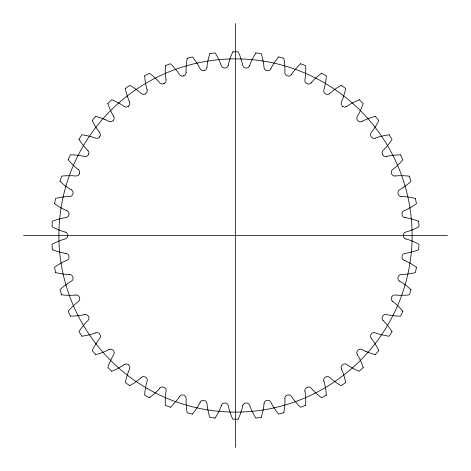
<?xml version="1.0" encoding="UTF-8"?>
<svg xmlns="http://www.w3.org/2000/svg" width="471" height="471" viewBox="0 0 471 471"><rect width="100%" height="100%" fill="white"/><g stroke="black" fill="none" stroke-linecap="round" stroke-linejoin="round"><path stroke-width="0.71" d="M207.01 67.512L206.151 69.637L204.237 70.644M263.984 403.547C263.948 399.973 269.595 398.896 270.878 402.228A50.332 50.332 0 0 0 272.956 406.126L275.853 410.565A76.826 76.826 0 0 0 278.526 414.08A183.69 183.69 0 0 0 283.83 412.72M69.054 214.293L68.684 212.162L66.876 210.661M69.031 214.47L68.165 216.578L65.999 217.626A50.332 50.332 0 0 0 61.654 218.397L56.538 219.78A76.826 76.826 0 0 0 52.363 221.235A183.69 183.69 0 0 0 52.022 226.698A62.49 62.49 0 0 0 65.069 232.073M228.305 65.21C227.887 68.754 222.153 69.125 221.299 65.652A50.332 50.332 0 0 0 219.721 61.524L217.408 56.761A76.826 76.826 0 0 0 215.194 52.935A183.69 183.69 0 0 0 209.76 53.623M242.695 405.79C243.113 402.24 248.847 401.881 249.701 405.348A50.332 50.332 0 0 0 251.279 409.476L253.592 414.239A76.826 76.826 0 0 0 255.806 418.065A183.69 183.69 0 0 0 261.24 417.377M249.701 65.652C248.847 69.125 243.113 68.76 242.695 65.21A50.332 50.332 0 0 0 241.652 60.918L239.951 55.902A76.826 76.826 0 0 0 238.238 51.834A183.69 183.69 0 0 0 232.762 51.828M221.299 405.348C222.153 401.881 227.887 402.24 228.305 405.79A50.332 50.332 0 0 0 229.348 410.082L231.049 415.098A76.826 76.826 0 0 0 232.762 419.166A183.69 183.69 0 0 0 238.238 419.172M79.446 173.84L79.746 171.468L78.351 169.507M79.422 173.899L78.074 175.589L75.831 176.036A50.332 50.332 0 0 0 71.368 175.701L66.07 175.765A76.826 76.826 0 0 0 61.666 176.142A183.69 183.69 0 0 0 59.976 181.347M270.878 68.772C269.606 72.075 264.007 71.056 263.99 67.512A50.332 50.332 0 0 0 263.483 63.067L262.429 57.874A76.826 76.826 0 0 0 261.234 53.623A183.69 183.69 0 0 0 255.8 52.935M200.122 402.228C201.405 398.896 207.052 399.973 207.016 403.547A50.332 50.332 0 0 0 207.517 407.933L208.571 413.126A76.826 76.826 0 0 0 209.766 417.377A183.69 183.69 0 0 0 215.2 418.065M88.401 154.771L89.007 152.51L87.906 150.373M88.519 154.559L86.935 156.284L84.48 156.484A50.332 50.332 0 0 0 80.152 155.601L74.889 155A76.826 76.826 0 0 0 70.479 154.818A183.69 183.69 0 0 0 68.142 159.775M291.496 74.518C289.8 77.674 284.343 75.884 284.82 72.351A50.332 50.332 0 0 0 284.873 67.936L284.478 62.649A76.826 76.826 0 0 0 283.83 58.28A183.69 183.69 0 0 0 278.526 56.92M179.504 396.482C181.194 393.332 186.663 395.11 186.18 398.649A50.332 50.332 0 0 0 186.127 403.064L186.522 408.351A76.826 76.826 0 0 0 187.17 412.72A183.69 183.69 0 0 0 192.474 414.08M99.681 136.973L100.564 134.806L99.705 132.498M99.823 136.778L98.033 138.286L95.631 138.197A50.332 50.332 0 0 0 91.392 136.761L86.246 135.507A76.826 76.826 0 0 0 81.889 134.777A183.69 183.69 0 0 0 78.957 139.398M311.231 82.808C309.159 85.722 303.96 83.267 304.878 79.817A50.332 50.332 0 0 0 305.485 75.442L305.756 70.15A76.826 76.826 0 0 0 305.655 65.734A183.69 183.69 0 0 0 300.569 63.72M159.769 388.192C161.818 385.307 166.993 387.686 166.128 391.124A50.332 50.332 0 0 0 165.515 395.558L165.244 400.85A76.826 76.826 0 0 0 165.345 405.266A183.69 183.69 0 0 0 170.431 407.28M113.346 120.464L114.27 118.509L113.682 116.29M113.264 120.552L111.303 121.824L108.878 121.406A50.332 50.332 0 0 0 104.903 119.481M329.771 93.505C327.345 96.137 322.505 93.046 323.842 89.743A50.332 50.332 0 0 0 324.996 85.481L325.926 80.258A76.826 76.826 0 0 0 326.379 75.866A183.69 183.69 0 0 0 321.581 73.229M141.229 377.495C143.643 374.869 148.506 377.942 147.158 381.257A50.332 50.332 0 0 0 146.004 385.519L145.074 390.742A76.826 76.826 0 0 0 144.621 395.134A183.69 183.69 0 0 0 149.419 397.771M128.453 106.287L129.849 104.409L129.584 101.966M128.636 106.134L126.528 107.153L124.173 106.44A50.332 50.332 0 0 0 120.476 104.026L115.801 101.53A76.826 76.826 0 0 0 111.768 99.734A183.69 183.69 0 0 0 107.771 103.485M346.827 106.44L344.589 107.158L342.547 106.287M124.173 364.56L126.411 363.842L128.453 364.713M145.492 93.894L147.111 92.204L147.158 89.743M145.439 93.923L143.355 94.5L141.229 93.505A50.332 50.332 0 0 0 137.862 90.644L133.534 87.582A76.826 76.826 0 0 0 129.755 85.298A183.69 183.69 0 0 0 125.327 88.519M362.122 121.406C359.12 123.355 355.199 119.157 357.318 116.29A50.332 50.332 0 0 0 359.491 112.445L361.687 107.624A76.826 76.826 0 0 0 363.223 103.485A183.69 183.69 0 0 0 359.232 99.734M108.878 349.594C111.868 347.651 115.819 351.831 113.682 354.71A50.332 50.332 0 0 0 111.509 358.555L109.313 363.377A76.826 76.826 0 0 0 107.777 367.515A183.69 183.69 0 0 0 111.768 371.266M163.949 83.726L165.768 82.254L166.128 79.876M164.167 83.626L161.812 84.074L159.769 82.808A50.332 50.332 0 0 0 156.784 79.552L152.881 75.972A76.826 76.826 0 0 0 149.413 73.229A183.69 183.69 0 0 0 144.615 75.866M375.369 138.197C372.396 139.722 368.746 135.124 371.295 132.498A50.332 50.332 0 0 0 373.939 128.96L376.723 124.45A76.826 76.826 0 0 0 378.766 120.535A183.69 183.69 0 0 0 375.275 116.313M95.578 332.82C98.786 331.272 102.183 335.917 99.705 338.502A50.332 50.332 0 0 0 97.061 342.04L94.277 346.55A76.826 76.826 0 0 0 92.234 350.465A183.69 183.69 0 0 0 95.725 354.687M183.537 75.955L185.521 74.724L186.18 72.351M183.761 75.884L181.429 76.055L179.504 74.518A50.332 50.332 0 0 0 176.955 70.915L173.522 66.876A76.826 76.826 0 0 0 170.431 63.72A183.69 183.69 0 0 0 165.339 65.734M386.52 156.484L384.171 156.331L382.599 154.771M84.48 314.516C87.836 313.392 90.626 318.355 87.906 320.627A50.332 50.332 0 0 0 84.804 323.854L81.471 327.975A76.826 76.826 0 0 0 78.957 331.602A183.69 183.69 0 0 0 81.889 336.229M204.061 70.679L201.788 70.509L200.122 68.772A50.332 50.332 0 0 0 198.044 64.874L195.147 60.435A76.826 76.826 0 0 0 192.474 56.92A183.69 183.69 0 0 0 187.17 58.28M395.169 176.036C391.913 176.778 389.523 171.415 392.649 169.507A50.332 50.332 0 0 0 396.082 166.734L399.903 163.06A76.826 76.826 0 0 0 402.852 159.775A183.69 183.69 0 0 0 400.521 154.818M75.772 294.964C79.263 294.263 81.401 299.603 78.351 301.493A50.332 50.332 0 0 0 74.918 304.266L71.097 307.94A76.826 76.826 0 0 0 68.148 311.225A183.69 183.69 0 0 0 70.479 316.182M23.55 235.5L447.45 235.5M401.422 196.525C397.854 196.784 396.441 191.208 399.679 189.725A50.332 50.332 0 0 0 403.435 187.399L407.686 184.238A76.826 76.826 0 0 0 411.024 181.347A183.69 183.69 0 0 0 409.334 176.136M69.578 274.475C73.135 274.222 74.577 279.786 71.321 281.275A50.332 50.332 0 0 0 67.565 283.601L63.314 286.762A76.826 76.826 0 0 0 59.976 289.653A183.69 183.69 0 0 0 61.666 294.864M405.001 217.626C401.422 217.437 400.721 211.732 404.124 210.661A50.332 50.332 0 0 0 408.139 208.83L412.755 206.221A76.826 76.826 0 0 0 416.429 203.772A183.69 183.69 0 0 0 415.404 198.391M65.999 253.374C69.561 253.569 70.297 259.268 66.876 260.339A50.332 50.332 0 0 0 62.861 262.17L58.245 264.779A76.826 76.826 0 0 0 54.571 267.228A183.69 183.69 0 0 0 55.596 272.609M405.908 239.009C402.387 238.373 402.393 232.627 405.908 231.991A50.332 50.332 0 0 0 410.123 230.678L415.022 228.665A76.826 76.826 0 0 0 418.978 226.698A183.69 183.69 0 0 0 418.637 221.235M65.092 231.991C68.607 232.627 68.613 238.373 65.092 239.009A50.332 50.332 0 0 0 60.877 240.322L55.978 242.335A76.826 76.826 0 0 0 52.022 244.302A183.69 183.69 0 0 0 52.363 249.765M104.903 119.475L99.952 117.591A76.826 76.826 0 0 0 95.725 116.313M366.097 351.525L371.048 353.409A76.826 76.826 0 0 0 375.275 354.687M404.124 260.339C400.703 259.268 401.439 253.569 405.001 253.374A50.332 50.332 0 0 0 409.346 252.603L414.462 251.22A76.826 76.826 0 0 0 418.637 249.765A183.69 183.69 0 0 0 418.978 244.302A62.49 62.49 0 0 0 405.931 238.927M399.679 281.275C396.423 279.786 397.865 274.222 401.422 274.475A50.332 50.332 0 0 0 405.837 274.257L411.083 273.527A76.826 76.826 0 0 0 415.404 272.603A183.69 183.69 0 0 0 416.429 267.228M71.321 189.725C74.565 191.208 73.146 196.784 69.578 196.525A50.332 50.332 0 0 0 65.163 196.743L59.917 197.473A76.826 76.826 0 0 0 55.596 198.397A183.69 183.69 0 0 0 54.571 203.772M392.649 301.493C389.599 299.603 391.737 294.263 395.228 294.964A50.332 50.332 0 0 0 399.632 295.299L404.93 295.235A76.826 76.826 0 0 0 409.334 294.858A183.69 183.69 0 0 0 411.024 289.653M342.458 106.21L341.139 104.356L341.416 101.966A50.332 50.332 0 0 0 343.094 97.88L344.666 92.816A76.826 76.826 0 0 0 345.673 88.519A183.69 183.69 0 0 0 341.24 85.298M128.542 364.79L129.861 366.644L129.584 369.034A50.332 50.332 0 0 0 127.906 373.12L126.334 378.184A76.826 76.826 0 0 0 125.327 382.481A183.69 183.69 0 0 0 129.761 385.702M383.094 320.627C380.444 318.59 383.053 313.321 386.52 314.516A50.332 50.332 0 0 0 390.848 315.399L396.111 316A76.826 76.826 0 0 0 400.521 316.182A183.69 183.69 0 0 0 402.858 311.225M371.295 338.502C368.817 335.917 372.208 331.272 375.422 332.82A50.332 50.332 0 0 0 379.608 334.239L384.754 335.493A76.826 76.826 0 0 0 389.111 336.223A183.69 183.69 0 0 0 392.043 331.602M357.318 354.71C355.181 351.831 359.132 347.651 362.122 349.594A50.332 50.332 0 0 0 366.097 351.519M382.481 154.559L382.01 152.392L383.135 150.331A50.332 50.332 0 0 0 386.196 147.146L389.529 143.025A76.826 76.826 0 0 0 392.043 139.398A183.69 183.69 0 0 0 389.111 134.771M341.416 369.034C339.656 365.92 344.095 362.258 346.827 364.56A50.332 50.332 0 0 0 350.524 366.974L355.199 369.47A76.826 76.826 0 0 0 359.232 371.266A183.69 183.69 0 0 0 363.229 367.515M323.842 381.257C322.494 377.942 327.357 374.869 329.771 377.495A50.332 50.332 0 0 0 333.138 380.356L337.466 383.418A76.826 76.826 0 0 0 341.245 385.702A183.69 183.69 0 0 0 345.673 382.481M304.872 391.124C303.925 387.921 309.129 385.184 311.231 388.192A50.332 50.332 0 0 0 314.216 391.448L318.119 395.028A76.826 76.826 0 0 0 321.587 397.771A183.69 183.69 0 0 0 326.385 395.134M284.82 398.649C284.337 395.11 289.806 393.332 291.496 396.482A50.332 50.332 0 0 0 294.045 400.085L297.478 404.124A76.826 76.826 0 0 0 300.569 407.28A183.69 183.69 0 0 0 305.661 405.266M235.5 23.55L235.5 447.45M304.967 391.166A62.49 62.49 0 0 1 305.597 405.26M378.766 350.465A183.69 183.69 0 0 1 375.275 354.687M92.234 120.535A183.69 183.69 0 0 1 95.725 116.313M323.93 381.233A62.49 62.49 0 0 1 326.321 395.134M341.499 368.999A62.49 62.49 0 0 1 345.608 382.493M357.395 354.663A62.49 62.49 0 0 1 363.165 367.533M371.366 338.449A62.49 62.49 0 0 1 378.708 350.495M383.2 320.604A62.49 62.49 0 0 1 391.99 331.637M392.702 301.422A62.49 62.49 0 0 1 402.805 311.266M399.726 281.199A62.49 62.49 0 0 1 410.983 289.7M404.159 260.257A62.49 62.49 0 0 1 416.388 267.281M405.013 217.537A62.49 62.49 0 0 1 418.613 221.293M401.427 196.431A62.49 62.49 0 0 1 415.387 198.456M395.222 175.948A62.49 62.49 0 0 1 409.323 176.201M386.497 156.396A62.49 62.49 0 0 1 400.521 154.882M375.393 138.097A62.49 62.49 0 0 1 389.117 134.836M362.081 121.33A62.49 62.49 0 0 1 375.293 116.378M346.774 106.364A62.49 62.49 0 0 1 359.255 99.799M329.712 93.435A62.49 62.49 0 0 1 341.275 85.357M311.166 82.749A62.49 62.49 0 0 1 321.622 73.282M291.425 74.471A62.49 62.49 0 0 1 300.61 63.768M270.801 68.731A62.49 62.49 0 0 1 278.573 56.962M249.618 65.622A62.49 62.49 0 0 1 255.859 52.97M228.217 65.192A62.49 62.49 0 0 1 232.821 51.857M206.928 67.447A62.49 62.49 0 0 1 209.825 53.641M186.092 72.351A62.49 62.49 0 0 1 187.234 58.292M166.033 79.834A62.49 62.49 0 0 1 165.403 65.74M147.07 89.767A62.49 62.49 0 0 1 144.679 75.866M129.501 102.001A62.49 62.49 0 0 1 125.392 88.507M113.605 116.337A62.49 62.49 0 0 1 107.835 103.467M99.634 132.551A62.49 62.49 0 0 1 92.292 120.505M87.8 150.396A62.49 62.49 0 0 1 79.01 139.363M78.298 169.578A62.49 62.49 0 0 1 68.195 159.734M71.274 189.801A62.49 62.49 0 0 1 60.017 181.3M66.841 210.743A62.49 62.49 0 0 1 54.612 203.719M65.987 253.463A62.49 62.49 0 0 1 52.387 249.707M69.573 274.569A62.49 62.49 0 0 1 55.613 272.544M75.778 295.052A62.49 62.49 0 0 1 61.677 294.799M84.503 314.604A62.49 62.49 0 0 1 70.479 316.118M95.607 332.903A62.49 62.49 0 0 1 81.883 336.164M108.919 349.67A62.49 62.49 0 0 1 95.707 354.622M124.226 364.636A62.49 62.49 0 0 1 111.745 371.201M141.288 377.565A62.49 62.49 0 0 1 129.725 385.643M159.834 388.251A62.49 62.49 0 0 1 149.378 397.718M179.575 396.529A62.49 62.49 0 0 1 170.39 407.232M200.199 402.269A62.49 62.49 0 0 1 192.427 414.038M221.382 405.378A62.49 62.49 0 0 1 215.141 418.03M242.783 405.808A62.49 62.49 0 0 1 238.179 419.143M264.072 403.553A62.49 62.49 0 0 1 261.175 417.359M284.908 398.649A62.49 62.49 0 0 1 283.766 412.708M147.188 388.463A176.625 176.625 0 0 0 412.125 235.5A176.625 176.625 0 0 0 147.188 82.537A176.625 176.625 0 0 0 147.188 388.463"/></g></svg>
